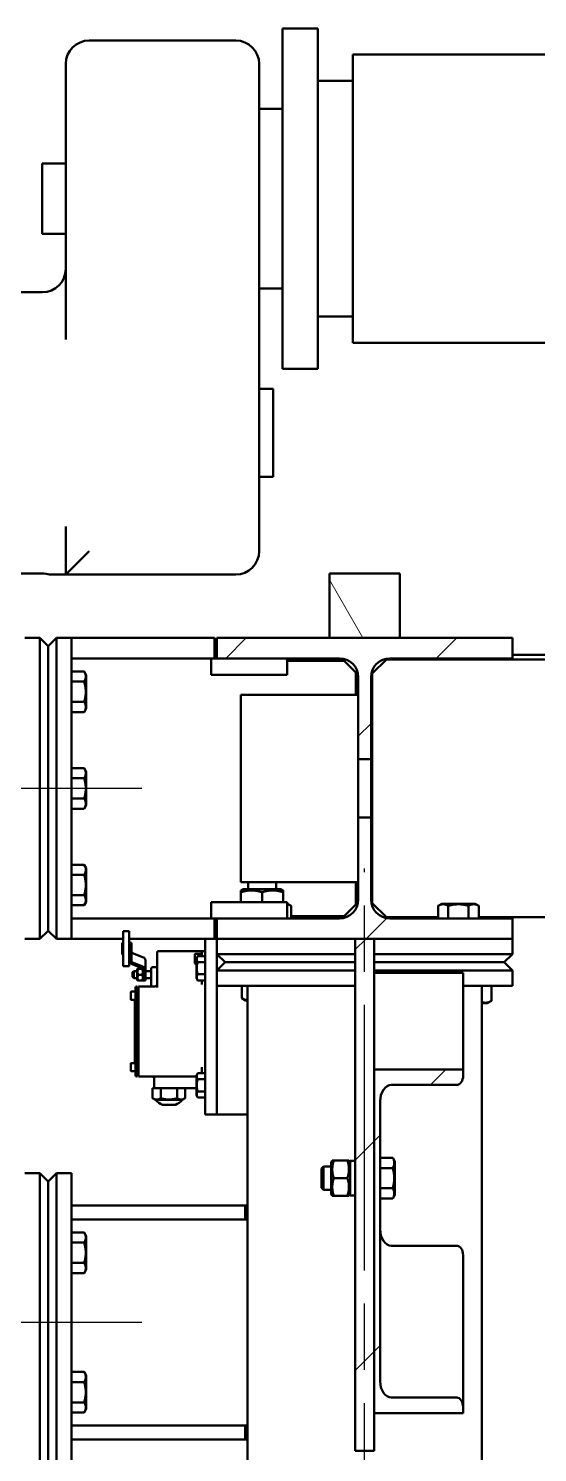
# Model space of a CAD drawing. Header units: millimetres. Extents: x 0 to 25230, y 0 to 17820.
# Drawn here: x 15061 to 15386, y 5788 to 6700 of the extents above; entities that cross this region are included whole.
import ezdxf

# ---------------------------------------------------------------- set-up
doc = ezdxf.new("R2010")
doc.units = ezdxf.units.MM
doc.header["$LTSCALE"] = 30
doc.linetypes.add('CHAIN', pattern=[0.7087, 0.4724, -0.0591, 0.1181, -0.0591])
for name, color, linetype, lineweight in [('Видимый контур (ГОСТ)', 7, 'Continuous', 50), ('Осевая линия (ГОСТ)', 7, 'Continuous', 25), ('Штриховка (ГОСТ)', 7, 'Continuous', 18)]:
    doc.layers.add(name, color=color, linetype=linetype, lineweight=lineweight)
pattern_1 = [(45, (0, 0), (-67.3519, 67.3519), [])]

msp = doc.modelspace()

# ---------------------------------------------------------------- hatches: boundary and pattern name
at = {"layer": 'Штриховка (ГОСТ)'}
h = msp.add_hatch(dxfattribs=at)
h.set_pattern_fill('ANSI31', color=256, scale=762, angle=75.0001754, style=0)
h.set_pattern_definition([(120.0002, (0, 0), (-82.4888, -47.62525), [])])
h.paths.add_polyline_path([(15253.3042, 6309.5684), (15298.3042, 6309.5684), (15298.3042, 6350.8184), (15253.3042, 6350.8184)])
h = msp.add_hatch(dxfattribs=at)
h.set_pattern_fill('ANSI31', color=256, scale=762, style=0)
h.set_pattern_definition(pattern_1)
edge = h.paths.add_edge_path()
edge.add_line((15271.6792, 6231.9434), (15279.9292, 6231.9434))
edge.add_line((15279.9292, 6231.9434), (15279.9292, 6284.4434))
edge.add_ellipse((15291.9292, 6284.4434), major_axis=(0, 12), ratio=1, start_angle=0, end_angle=90, ccw=False)
edge.add_line((15291.9292, 6296.4434), (15370.3042, 6296.4434))
edge.add_line((15370.3042, 6296.4434), (15370.3042, 6309.5684))
edge.add_line((15370.3042, 6309.5684), (15181.3042, 6309.5684))
edge.add_line((15181.3042, 6309.5684), (15181.3042, 6296.4434))
edge.add_line((15181.3042, 6296.4434), (15259.6792, 6296.4434))
edge.add_ellipse((15259.6792, 6284.4434), major_axis=(12, 0), ratio=1, start_angle=0, end_angle=90, ccw=False)
edge.add_line((15271.6792, 6284.4434), (15271.6792, 6231.9434))
h = msp.add_hatch(dxfattribs=at)
h.set_pattern_fill('ANSI31', color=256, scale=762, angle=-14.9999778, style=0)
h.set_pattern_definition([(30, (0, 0), (-47.62503, 82.4889), [])])
h.paths.add_polyline_path([(15177.5542, 6296.4434), (15177.5542, 6285.9434), (15226.3042, 6285.9434), (15226.3042, 6296.4434), (15181.3042, 6296.4434)])
h = msp.add_hatch(dxfattribs=at)
h.set_pattern_fill('ANSI31', color=256, scale=762, style=0)
h.set_pattern_definition(pattern_1)
edge = h.paths.add_edge_path()
edge.add_line((15370.3042, 6116.8184), (15370.3042, 6129.9434))
edge.add_line((15370.3042, 6129.9434), (15291.9292, 6129.9434))
edge.add_ellipse((15291.9292, 6141.9434), major_axis=(-12, 0), ratio=1, start_angle=0, end_angle=90, ccw=False)
edge.add_line((15279.9292, 6141.9434), (15279.9292, 6194.4434))
edge.add_line((15279.9292, 6194.4434), (15271.6792, 6194.4434))
edge.add_line((15271.6792, 6194.4434), (15271.6792, 6141.9434))
edge.add_ellipse((15259.6792, 6141.9434), major_axis=(0, -12), ratio=1, start_angle=0, end_angle=90, ccw=False)
edge.add_line((15259.6792, 6129.9434), (15181.3042, 6129.9434))
edge.add_line((15181.3042, 6129.9434), (15181.3042, 6116.8184))
edge.add_line((15181.3042, 6116.8184), (15370.3042, 6116.8184))
h = msp.add_hatch(dxfattribs=at)
h.set_pattern_fill('ANSI31', color=256, scale=762, angle=105.0002455, style=0)
h.set_pattern_definition([(150.00025, (0, 0), (-47.62465, -82.4891), [])])
h.paths.add_polyline_path([(15177.5542, 6140.4434), (15177.5542, 6129.9434), (15181.3042, 6129.9434), (15226.3042, 6129.9434), (15226.3042, 6140.4434)])
h = msp.add_hatch(dxfattribs=at)
h.set_pattern_fill('ANSI31', color=256, scale=762, style=0)
h.set_pattern_definition(pattern_1)
h.paths.add_polyline_path([(15281.8042, 5789.0684), (15281.8042, 6116.8184), (15269.8042, 6116.8184), (15269.8042, 5789.0684)])
h = msp.add_hatch(dxfattribs=at)
h.set_pattern_fill('ANSI31', color=256, scale=762, style=0)
h.set_pattern_definition(pattern_1)
edge = h.paths.add_edge_path()
edge.add_line((15334.6792, 5823.1251), (15292.8292, 5823.1251))
edge.add_ellipse((15292.8292, 5833.5723), major_axis=(0, -10.4472), ratio=0.68199836, start_angle=270, end_angle=360, ccw=False)
edge.add_line((15285.7042, 5833.5723), (15285.7042, 6012.825))
edge.add_ellipse((15292.8292, 6012.825), major_axis=(0, 10.4472), ratio=0.68199836, start_angle=0, end_angle=90, ccw=False)
edge.add_line((15292.8292, 6023.2722), (15334.6792, 6023.2722))
edge.add_ellipse((15334.6792, 6029.3206), major_axis=(0, 6.0484), ratio=0.68199836, start_angle=180, end_angle=270)
edge.add_line((15338.8042, 6029.3206), (15338.8042, 6033.1696))
edge.add_line((15338.8042, 6033.1696), (15281.8042, 6033.1696))
edge.add_line((15281.8042, 6033.1696), (15281.8042, 5971.119))
edge.add_line((15281.8042, 5971.119), (15281.8042, 5970.2011))
edge.add_line((15281.8042, 5970.2011), (15281.8042, 5956.119))
edge.add_line((15281.8042, 5956.119), (15281.8042, 5910.4771))
edge.add_line((15281.8042, 5910.4771), (15281.8042, 5813.2277))
edge.add_line((15281.8042, 5813.2277), (15338.8042, 5813.2277))
edge.add_line((15338.8042, 5813.2277), (15338.8042, 5817.0767))
edge.add_ellipse((15334.6792, 5817.0767), major_axis=(0, -6.0484), ratio=0.68199836, start_angle=90, end_angle=180)

# ---------------------------------------------------------------- linework, layer by layer
at = {"layer": 'Видимый контур (ГОСТ)'}
for p, q in [((15223.3042, 6481.8742), (15223.3042, 6699.7627)), ((15223.3042, 6699.7627), (15245.8042, 6699.7627)), ((15245.8042, 6481.8742), (15245.8042, 6699.7627)), ((15193.3042, 6692.0684), (15099.5542, 6692.0684)), ((15084.5542, 6590.8184), (15084.5542, 6677.0684)), ((15208.3042, 6677.0684), (15208.3042, 6590.8184)), ((15268.3042, 6498.5284), (15268.3042, 6683.1085)), ((15268.3042, 6683.1085), (15407.0542, 6683.1085)), ((15245.8042, 6666.2759), (15268.3042, 6666.2759)), ((15208.3042, 6648.4045), (15223.3042, 6648.4045)), ((15069.5542, 6613.3141), (15069.5542, 6568.3228)), ((15084.5542, 6613.3141), (15069.5542, 6613.3141)), ((15084.5542, 6590.8184), (15084.5542, 6500.7011)), ((15208.3042, 6365.0684), (15208.3042, 6590.8184)), ((15084.5542, 6568.3228), (15069.5542, 6568.3228)), ((15069.5542, 6530.8184), (15050.8042, 6530.8184)), ((15208.3042, 6533.2323), (15223.3042, 6533.2323)), ((15245.8042, 6515.361), (15268.3042, 6515.361)), ((15268.3042, 6498.5284), (15414.7511, 6498.5284)), ((15223.3042, 6481.8742), (15245.8042, 6481.8742)), ((15208.3042, 6468.9434), (15217.3042, 6468.9434)), ((15217.3042, 6412.6934), (15217.3042, 6468.9434)), ((15208.3042, 6412.6934), (15217.3042, 6412.6934)), ((15084.5542, 6380.9357), (15084.5542, 6350.0684)), ((15084.5542, 6350.0684), (15099.5542, 6365.0684)), ((15069.5542, 6350.8184), (15050.8042, 6350.8184)), ((15074.2379, 6350.0684), (15084.5542, 6350.0684)), ((15084.5542, 6350.0684), (15193.3042, 6350.0684)), ((15298.3042, 6350.8184), (15253.3042, 6350.8184)), ((15253.3042, 6350.8184), (15253.3042, 6309.5684)), ((15298.3042, 6309.5684), (15298.3042, 6350.8184)), ((15068.0542, 6309.5684), (15058.3042, 6309.5684)), ((15068.0542, 6309.5684), (15073.3042, 6304.3184)), ((15068.0542, 6309.5684), (15068.0542, 6116.8184)), ((15073.3042, 6304.3184), (15078.5542, 6309.5684)), ((15073.3042, 6122.0684), (15073.3042, 6304.3184)), ((15073.3042, 6304.3184), (15073.3042, 6122.0684)), ((15078.5542, 6116.8184), (15078.5542, 6309.5684)), ((15078.5542, 6309.5684), (15088.3042, 6309.5684)), ((15088.3042, 6309.5684), (15179.8042, 6309.5684)), ((15088.3042, 6309.5684), (15088.3042, 6296.4434)), ((15088.3042, 6309.5684), (15088.3042, 6116.8184)), ((15179.8042, 6296.4434), (15179.8042, 6309.5684)), ((15370.3042, 6309.5684), (15181.3042, 6309.5684)), ((15181.3042, 6309.5684), (15181.3042, 6296.4434)), ((15253.3042, 6309.5684), (15298.3042, 6309.5684)), ((15370.3042, 6296.4434), (15370.3042, 6309.5684)), ((15088.3042, 6296.4434), (15177.5542, 6296.4434)), ((15177.5542, 6296.4434), (15177.5542, 6285.9434)), ((15226.3042, 6296.4434), (15177.5542, 6296.4434)), ((15181.3042, 6296.4434), (15259.6792, 6296.4434)), ((15226.3042, 6285.9434), (15226.3042, 6296.4434)), ((15262.6792, 6294.9434), (15226.3042, 6294.9434)), ((15270.1792, 6287.4434), (15262.6792, 6294.9434)), ((15289.6792, 6295.6934), (15280.6792, 6286.6934)), ((15289.6792, 6295.6934), (15474.5542, 6295.6934)), ((15291.9292, 6296.4434), (15370.3042, 6296.4434)), ((15370.3042, 6298.6934), (15474.5542, 6298.6934)), ((15370.3042, 6295.6934), (15370.3042, 6296.4434)), ((15096.3496, 6288.0588), (15088.3042, 6288.0588)), ((15097.6792, 6285.7559), (15096.3496, 6288.0588)), ((15097.6792, 6285.7559), (15097.6792, 6264.3809)), ((15177.5542, 6285.9434), (15226.3042, 6285.9434)), ((15270.1792, 6287.4434), (15270.1792, 6284.4434)), ((15270.1792, 6284.4434), (15270.1792, 6273.1934)), ((15271.6792, 6284.4434), (15271.6792, 6231.9434)), ((15279.9292, 6231.9434), (15279.9292, 6284.4434)), ((15280.6792, 6139.6934), (15280.6792, 6286.6934)), ((15096.3496, 6281.5636), (15088.3042, 6281.5636)), ((15096.3496, 6268.5733), (15088.3042, 6268.5733)), ((15097.6792, 6264.3809), (15096.3496, 6262.0781)), ((15271.6792, 6273.1934), (15196.6792, 6273.1934)), ((15196.6792, 6153.1934), (15196.6792, 6273.1934)), ((15096.3496, 6262.0781), (15088.3042, 6262.0781)), ((15271.6792, 6231.9434), (15279.9292, 6231.9434)), ((15271.6792, 6194.4434), (15271.6792, 6231.9434)), ((15279.9292, 6231.9434), (15279.9292, 6194.4434)), ((15096.3496, 6226.1838), (15088.3042, 6226.1838)), ((15096.3496, 6219.6886), (15088.3042, 6219.6886)), ((15097.6792, 6223.8809), (15096.3496, 6226.1838)), ((15097.6792, 6223.8809), (15097.6792, 6202.5059)), ((15096.3496, 6206.6983), (15088.3042, 6206.6983)), ((15097.6792, 6202.5059), (15096.3496, 6200.2031)), ((15096.3496, 6200.2031), (15088.3042, 6200.2031)), ((15279.9292, 6194.4434), (15271.6792, 6194.4434)), ((15271.6792, 6194.4434), (15271.6792, 6141.9434)), ((15279.9292, 6141.9434), (15279.9292, 6194.4434)), ((15096.3496, 6164.3088), (15088.3042, 6164.3088)), ((15097.6792, 6162.0059), (15096.3496, 6164.3088)), ((15096.3496, 6157.8136), (15088.3042, 6157.8136)), ((15097.6792, 6162.0059), (15097.6792, 6140.6309)), ((15271.6792, 6153.1934), (15196.6792, 6153.1934)), ((15198.0292, 6148.6934), (15196.6792, 6147.914)), ((15196.6792, 6146.7082), (15196.6792, 6147.914)), ((15196.6792, 6146.7082), (15196.6792, 6140.4434)), ((15222.3292, 6148.6934), (15198.0292, 6148.6934)), ((15201.1792, 6148.6934), (15201.1792, 6153.1934)), ((15210.1792, 6146.7082), (15210.1792, 6140.4434)), ((15219.1792, 6148.6934), (15219.1792, 6153.1934)), ((15222.3292, 6148.6934), (15223.6792, 6147.914)), ((15223.6792, 6147.914), (15223.6792, 6146.7082)), ((15223.6792, 6146.7082), (15223.6792, 6140.4434)), ((15270.1792, 6153.1934), (15270.1792, 6141.9434)), ((15096.3496, 6144.8233), (15088.3042, 6144.8233)), ((15096.3496, 6138.3281), (15088.3042, 6138.3281)), ((15097.6792, 6140.6309), (15096.3496, 6138.3281)), ((15177.5542, 6140.4434), (15177.5542, 6129.9434)), ((15226.3042, 6140.4434), (15177.5542, 6140.4434)), ((15226.3042, 6129.9434), (15226.3042, 6140.4434)), ((15226.3042, 6139.3184), (15226.4917, 6139.3184)), ((15226.4917, 6139.3184), (15228.7945, 6137.9889)), ((15228.7945, 6137.9889), (15228.7945, 6129.9434)), ((15262.6792, 6131.4434), (15270.1792, 6138.9434)), ((15270.1792, 6141.9434), (15270.1792, 6138.9434)), ((15280.6792, 6139.6934), (15289.6792, 6130.6934)), ((15325.1167, 6139.3184), (15322.8138, 6137.9889)), ((15322.8138, 6137.9889), (15322.8138, 6129.9434)), ((15325.1167, 6139.3184), (15346.4917, 6139.3184)), ((15329.309, 6137.9889), (15329.309, 6129.9434)), ((15342.2994, 6137.9889), (15342.2994, 6129.9434)), ((15346.4917, 6139.3184), (15348.7945, 6137.9889)), ((15348.7945, 6137.9889), (15348.7945, 6129.9434)), ((15088.3042, 6129.9434), (15177.5542, 6129.9434)), ((15088.3042, 6129.9434), (15088.3042, 6116.8184)), ((15177.5542, 6129.9434), (15226.3042, 6129.9434)), ((15179.8042, 6116.8184), (15179.8042, 6129.9434)), ((15259.6792, 6129.9434), (15181.3042, 6129.9434)), ((15181.3042, 6129.9434), (15181.3042, 6116.8184)), ((15228.7945, 6131.4434), (15262.6792, 6131.4434)), ((15289.6792, 6130.6934), (15322.8138, 6130.6934)), ((15370.3042, 6129.9434), (15291.9292, 6129.9434)), ((15348.7945, 6130.6934), (15474.5542, 6130.6934)), ((15370.3042, 6116.8184), (15370.3042, 6129.9434)), ((15073.3042, 6122.0684), (15068.0542, 6116.8184)), ((15078.5542, 6116.8184), (15073.3042, 6122.0684)), ((15121.3042, 6121.7555), (15121.3042, 6099.2555)), ((15125.0542, 6121.7555), (15121.3042, 6121.7555)), ((15125.0542, 6121.7555), (15125.0542, 6099.2555)), ((15068.0542, 6116.8184), (15058.3042, 6116.8184)), ((15078.5542, 6116.8184), (15088.3042, 6116.8184)), ((15088.3042, 6116.8184), (15121.3042, 6116.8184)), ((15120.5542, 6114.2555), (15120.5542, 6106.7555)), ((15121.3042, 6114.2555), (15120.5542, 6114.2555)), ((15125.0542, 6116.8184), (15173.8042, 6116.8184)), ((15125.0542, 6114.2555), (15126.5542, 6114.2555)), ((15126.5542, 6107.4336), (15126.5542, 6114.2555)), ((15173.8042, 6004.3184), (15173.8042, 6116.8184)), ((15181.3042, 6116.8184), (15173.8042, 6116.8184)), ((15181.3042, 6116.8184), (15370.3042, 6116.8184)), ((15181.3042, 6116.8184), (15181.3042, 6107.0684)), ((15281.8042, 6116.8184), (15269.8042, 6116.8184)), ((15269.8042, 6116.8184), (15269.8042, 5789.0684)), ((15281.8042, 5789.0684), (15281.8042, 6116.8184)), ((15370.3042, 6116.8184), (15370.3042, 6107.0684)), ((15121.3042, 6106.7555), (15120.5542, 6106.7555)), ((15126.5542, 6102.8193), (15126.5542, 6107.4336)), ((15126.9736, 6100.7047), (15132.7746, 6098.3756)), ((15127.8338, 6107.5532), (15133.6347, 6105.2241)), ((15133.6347, 6099.0805), (15127.8338, 6101.4096)), ((15135.5542, 6096.966), (15135.5542, 6103.1096)), ((15143.0542, 6106.8996), (15143.0542, 6108.1934)), ((15143.0542, 6106.8996), (15143.0542, 6091.4242)), ((15171.5542, 6108.9434), (15143.8042, 6108.9434)), ((15167.0542, 6101.2559), (15167.0542, 6106.8809)), ((15167.4292, 6107.2559), (15170.8042, 6107.2559)), ((15167.4292, 6100.8809), (15168.1792, 6100.8809)), ((15168.1792, 6104.4809), (15168.9769, 6105.8627)), ((15168.1792, 6091.6559), (15168.1792, 6104.4809)), ((15168.9769, 6105.8627), (15173.8042, 6105.8627)), ((15168.9769, 6101.9656), (15173.8042, 6101.9656)), ((15170.8042, 6105.8627), (15170.8042, 6107.2559)), ((15170.8792, 6105.9434), (15171.5542, 6105.9434)), ((15171.5542, 6105.8627), (15171.5542, 6108.9434)), ((15173.8042, 6108.9434), (15171.5542, 6108.9434)), ((15181.3042, 6096.5684), (15181.3042, 6107.0684)), ((15269.8042, 6107.0684), (15181.3042, 6107.0684)), ((15186.5542, 6101.8184), (15181.3042, 6107.0684)), ((15186.5542, 6101.8184), (15181.3042, 6096.5684)), ((15269.8042, 6101.8184), (15186.5542, 6101.8184)), ((15186.5542, 6101.8184), (15269.8042, 6101.8184)), ((15370.3042, 6107.0684), (15281.8042, 6107.0684)), ((15365.0542, 6101.8184), (15281.8042, 6101.8184)), ((15281.8042, 6101.8184), (15365.0542, 6101.8184)), ((15365.0542, 6101.8184), (15370.3042, 6107.0684)), ((15365.0542, 6101.8184), (15370.3042, 6096.5684)), ((15125.0542, 6099.2555), (15121.3042, 6099.2555)), ((15127.3042, 6095.4434), (15128.0542, 6096.1934)), ((15127.3042, 6092.4434), (15127.3042, 6095.4434)), ((15127.3042, 6092.4434), (15128.0542, 6091.6934)), ((15128.0542, 6096.1934), (15128.0542, 6091.6934)), ((15130.3042, 6096.1934), (15128.0542, 6096.1934)), ((15130.3042, 6091.6934), (15128.0542, 6091.6934)), ((15130.3042, 6097.3184), (15130.5213, 6097.6945)), ((15130.3042, 6097.3184), (15130.3042, 6090.5684)), ((15130.8556, 6097.7444), (15133.5027, 6097.7444)), ((15130.8556, 6097.6403), (15133.5027, 6097.6403)), ((15130.8556, 6093.8393), (15133.5027, 6093.8393)), ((15134.0542, 6096.966), (15134.0542, 6090.8716)), ((15135.5542, 6090.8716), (15135.5542, 6096.966)), ((15139.3042, 6096.1934), (15135.5542, 6096.1934)), ((15139.3042, 6091.6934), (15135.5542, 6091.6934)), ((15139.3042, 6093.9434), (15139.3042, 6098.0684)), ((15139.3042, 6093.9434), (15139.3042, 6087.1934)), ((15142.3042, 6098.8184), (15140.0542, 6098.8184)), ((15143.0542, 6087.5676), (15143.0542, 6091.4242)), ((15168.1792, 6091.6559), (15168.9769, 6090.2742)), ((15168.9769, 6094.1713), (15173.8042, 6094.1713)), ((15181.3042, 6096.5684), (15269.8042, 6096.5684)), ((15181.3042, 6086.8184), (15181.3042, 6096.5684)), ((15281.8042, 6096.5684), (15370.3042, 6096.5684)), ((15338.8042, 6095.1263), (15281.8042, 6095.1263)), ((15338.8042, 6033.1696), (15338.8042, 6095.1263)), ((15370.3042, 6086.8184), (15370.3042, 6096.5684)), ((15126.1792, 6078.1184), (15126.1792, 6082.7684)), ((15126.4792, 6083.0684), (15129.1792, 6083.0684)), ((15129.1792, 6080.4434), (15129.1792, 6085.6934)), ((15130.3042, 6086.4434), (15129.9292, 6086.4434)), ((15130.3042, 6090.5684), (15130.5213, 6090.1924)), ((15130.3042, 6086.4434), (15130.3042, 6080.4434)), ((15130.3042, 6084.9434), (15131.0542, 6084.9434)), ((15130.8556, 6090.1425), (15133.5027, 6090.1425)), ((15131.0542, 6080.4434), (15131.0542, 6086.4434)), ((15141.5542, 6086.4434), (15131.0542, 6086.4434)), ((15134.0542, 6090.5684), (15133.837, 6090.1924)), ((15134.0542, 6090.8716), (15134.0542, 6090.1934)), ((15134.0542, 6090.1934), (15135.5542, 6090.1934)), ((15135.5542, 6090.1934), (15135.5542, 6090.8716)), ((15143.0542, 6087.5676), (15143.0542, 6085.7995)), ((15168.9769, 6090.2742), (15173.8042, 6090.2742)), ((15171.5542, 6087.5676), (15171.5542, 6090.2742)), ((15181.3042, 6086.8184), (15269.8042, 6086.8184)), ((15181.3042, 6004.3184), (15181.3042, 6086.8184)), ((15197.1888, 6078.773), (15197.1888, 6086.8184)), ((15200.8042, 3174.5684), (15200.8042, 6086.8184)), ((15338.8042, 6086.8184), (15370.3042, 6086.8184)), ((15350.8042, 3174.5684), (15350.8042, 6086.8184)), ((15357.0176, 6077.1639), (15357.0176, 6086.8184)), ((15126.4792, 6077.8184), (15129.1792, 6077.8184)), ((15128.8042, 6077.8184), (15128.8042, 6072.7949)), ((15128.8042, 6072.7949), (15128.8042, 6042.342)), ((15129.1792, 6080.4434), (15129.1792, 6034.6934)), ((15130.3042, 6034.6934), (15130.3042, 6080.4434)), ((15131.0542, 6080.4434), (15131.0542, 6034.6934)), ((15199.4917, 6077.4434), (15197.1888, 6078.773)), ((15200.8042, 6077.4434), (15199.4917, 6077.4434)), ((15354.2542, 6075.5684), (15350.8042, 6075.5684)), ((15354.2542, 6075.5684), (15357.0176, 6077.1639)), ((15126.1792, 6032.3684), (15126.1792, 6037.0184)), ((15126.4792, 6037.3184), (15129.1792, 6037.3184)), ((15128.8042, 6042.342), (15128.8042, 6037.3184)), ((15126.4792, 6032.0684), (15129.1792, 6032.0684)), ((15129.1792, 6029.4434), (15129.1792, 6034.6934)), ((15129.9292, 6028.6934), (15130.3042, 6028.6934)), ((15130.3042, 6034.6934), (15130.3042, 6028.6934)), ((15130.3042, 6030.1934), (15131.0542, 6030.1934)), ((15131.0542, 6028.6934), (15131.0542, 6034.6934)), ((15131.0542, 6028.6934), (15168.1792, 6028.6934)), ((15141.1792, 6027.1934), (15141.1792, 6021.9434)), ((15168.1792, 6029.4809), (15168.9769, 6030.8627)), ((15168.1792, 6016.6559), (15168.1792, 6029.4809)), ((15168.9769, 6030.8627), (15173.8042, 6030.8627)), ((15171.5542, 6030.8627), (15171.5542, 6034.6934)), ((15338.8042, 6033.1696), (15281.8042, 6033.1696)), ((15281.8042, 6033.1696), (15281.8042, 5813.2277)), ((15338.8042, 6029.3206), (15338.8042, 6033.1696)), ((15140.1619, 6021.1934), (15145.358, 6021.1934)), ((15140.1619, 6014.7571), (15140.1619, 6021.1934)), ((15145.358, 6021.1934), (15155.7503, 6021.1934)), ((15145.358, 6014.7571), (15145.358, 6021.1934)), ((15155.7503, 6021.1934), (15155.9668, 6021.1934)), ((15155.7503, 6014.7571), (15155.7503, 6021.1934)), ((15155.9668, 6021.1934), (15168.1792, 6021.1934)), ((15160.9465, 6014.7571), (15160.9465, 6021.1934)), ((15168.9769, 6026.9656), (15173.8042, 6026.9656)), ((15168.9769, 6019.1713), (15173.8042, 6019.1713)), ((15292.8292, 6023.2722), (15334.6792, 6023.2722)), ((15142.0042, 6013.6934), (15140.1619, 6014.7571)), ((15159.1042, 6013.6934), (15142.0042, 6013.6934)), ((15154.6792, 6010.6155), (15146.4292, 6010.6155)), ((15159.1042, 6013.6934), (15160.9465, 6014.7571)), ((15168.1792, 6016.6559), (15168.9769, 6015.2742)), ((15168.9769, 6015.2742), (15173.8042, 6015.2742)), ((15285.7042, 5833.5723), (15285.7042, 6012.825)), ((15181.3042, 6004.3184), (15173.8042, 6004.3184)), ((15181.3042, 6004.3184), (15200.8042, 6004.3184)), ((15254.4292, 5973.744), (15255.0787, 5974.869)), ((15254.4292, 5973.744), (15254.4292, 5953.494)), ((15255.0787, 5974.869), (15256.0835, 5974.869)), ((15256.0835, 5974.869), (15264.7748, 5974.869)), ((15264.7748, 5974.869), (15265.7796, 5974.869)), ((15266.4292, 5973.744), (15265.7796, 5974.869)), ((15266.4292, 5974.6676), (15266.4292, 5974.6815)), ((15267.9496, 5974.6815), (15266.4292, 5974.6815)), ((15266.4292, 5974.5165), (15266.4292, 5974.6676)), ((15266.4292, 5952.5565), (15266.4292, 5974.5165)), ((15293.7496, 5976.6093), (15285.7042, 5976.6093)), ((15295.0792, 5974.3065), (15293.7496, 5976.6093)), ((15295.0792, 5974.3065), (15295.0792, 5952.9315)), ((15068.0542, 5966.8184), (15058.3042, 5966.8184)), ((15068.0542, 5966.8184), (15068.0542, 5775.5684)), ((15073.3042, 5961.5684), (15068.0542, 5966.8184)), ((15073.3042, 5961.5684), (15078.5542, 5966.8184)), ((15078.5542, 5775.5684), (15078.5542, 5966.8184)), ((15078.5542, 5966.8184), (15088.3042, 5966.8184)), ((15088.3042, 5966.8184), (15088.3042, 5775.5684)), ((15248.2042, 5969.869), (15249.4542, 5971.119)), ((15248.2042, 5957.369), (15248.2042, 5969.869)), ((15249.4542, 5971.119), (15249.4542, 5956.119)), ((15254.4292, 5971.119), (15249.4542, 5971.119)), ((15256.0835, 5963.619), (15264.7748, 5963.619)), ((15293.7496, 5970.1141), (15285.7042, 5970.1141)), ((15073.3042, 5961.5684), (15073.3042, 5780.8184)), ((15073.3042, 5780.8184), (15073.3042, 5961.5684)), ((15248.2042, 5957.369), (15249.4542, 5956.119)), ((15254.4292, 5956.119), (15249.4542, 5956.119)), ((15293.7496, 5957.1238), (15285.7042, 5957.1238)), ((15088.3042, 5946.1934), (15199.3042, 5946.1934)), ((15088.3042, 5946.1934), (15088.3042, 5937.1934)), ((15199.3042, 5937.1934), (15199.3042, 5946.1934)), ((15199.3042, 5946.1934), (15200.8042, 5946.1934)), ((15254.4292, 5953.494), (15255.0787, 5952.369)), ((15256.0835, 5952.369), (15255.0787, 5952.369)), ((15256.0835, 5952.369), (15264.7748, 5952.369)), ((15265.7796, 5952.369), (15264.7748, 5952.369)), ((15266.4292, 5953.494), (15265.7796, 5952.369)), ((15269.8042, 5952.5565), (15266.4292, 5952.5565)), ((15293.7496, 5950.6286), (15285.7042, 5950.6286)), ((15295.0792, 5952.9315), (15293.7496, 5950.6286)), ((15088.3042, 5937.1934), (15199.3042, 5937.1934)), ((15200.8042, 5937.1934), (15199.3042, 5937.1934)), ((15096.3496, 5928.8088), (15088.3042, 5928.8088)), ((15097.6792, 5926.5059), (15096.3496, 5928.8088)), ((15096.3496, 5922.3136), (15088.3042, 5922.3136)), ((15097.6792, 5926.5059), (15097.6792, 5905.1309)), ((15334.6792, 5920.3745), (15292.8292, 5920.3745)), ((15096.3496, 5909.3233), (15088.3042, 5909.3233)), ((15338.8042, 5817.0767), (15338.8042, 5914.3261)), ((15096.3496, 5902.8281), (15088.3042, 5902.8281)), ((15097.6792, 5905.1309), (15096.3496, 5902.8281)), ((15096.3496, 5839.5588), (15088.3042, 5839.5588)), ((15097.6792, 5837.2559), (15096.3496, 5839.5588)), ((15097.6792, 5837.2559), (15097.6792, 5815.8809)), ((15096.3496, 5833.0636), (15088.3042, 5833.0636)), ((15096.3496, 5820.0733), (15088.3042, 5820.0733)), ((15334.6792, 5823.1251), (15292.8292, 5823.1251)), ((15096.3496, 5813.5781), (15088.3042, 5813.5781)), ((15097.6792, 5815.8809), (15096.3496, 5813.5781)), ((15281.8042, 5813.2277), (15338.8042, 5813.2277)), ((15338.8042, 5813.2277), (15338.8042, 5817.0767)), ((15088.3042, 5805.1934), (15199.3042, 5805.1934)), ((15088.3042, 5805.1934), (15088.3042, 5796.1934)), ((15199.3042, 5796.1934), (15199.3042, 5805.1934)), ((15199.3042, 5805.1934), (15200.8042, 5805.1934)), ((15088.3042, 5796.1934), (15199.3042, 5796.1934)), ((15200.8042, 5796.1934), (15199.3042, 5796.1934)), ((15269.8042, 5789.0684), (15281.8042, 5789.0684))]:
    msp.add_line(p, q, dxfattribs=at)
for centre, radius, start, end in [((15099.5542, 6677.0684), 15, 90, 180), ((15193.3042, 6677.0684), 15, 0, 90), ((15069.5542, 6545.8184), 15, 270, 0), ((15193.3042, 6365.0684), 15, 270, 0), ((15069.5542, 6335.8184), 15, 71.8051277, 90), ((15259.6792, 6284.4434), 12, 0, 90), ((15291.9292, 6284.4434), 12, 90, 180), ((15259.6792, 6141.9434), 12, 270, 0), ((15291.9292, 6141.9434), 12, 180, 270), ((15143.8042, 6108.1934), 0.75, 90, 180), ((15167.4292, 6106.8809), 0.375, 90, 180), ((15167.4292, 6101.2559), 0.375, 180, 270), ((15170.8792, 6106.0184), 0.075, 180, 270), ((15140.0542, 6098.0684), 0.75, 90, 180), ((15142.3042, 6099.5684), 0.75, 270, 0), ((15126.4792, 6082.7684), 0.3, 90, 180), ((15129.9292, 6085.6934), 0.75, 90, 180), ((15138.5542, 6087.1934), 0.75, 270, 0), ((15141.5542, 6087.9434), 1.5, 270, 0), ((15126.4792, 6078.1184), 0.3, 180, 270), ((15126.4792, 6037.0184), 0.3, 90, 180), ((15126.4792, 6032.3684), 0.3, 180, 270), ((15129.9292, 6029.4434), 0.75, 180, 270), ((15139.6792, 6027.1934), 1.5, 0, 90), ((15141.9292, 6021.9434), 0.75, 180, 270), ((15150.5542, 6021.2654), 11.4209, 221.5285518, 248.8273839), ((15150.5542, 6021.2654), 11.4209, 291.1726161, 318.4714482)]:
    msp.add_arc(centre, radius, start, end, dxfattribs=at)
for centre, major_axis, ratio, start_param, end_param in [((15341.4292, 6127.4707), (0, -37.6061), 0.36397023, 1.63659722, 1.65659857), ((15341.4292, 6132.4162), (0, -37.6061), 0.36397023, 1.50499543, 1.52497044), ((15129.5542, 6102.8193), (-4.5, 0), 0.57357644, 0, 0.96007036), ((15129.5542, 6108.9629), (-3, 0), 0.57357644, 0, 0.96007036), ((15129.5542, 6102.8193), (-3, 0), 0.57357644, 0, 0.96007036), ((15131.0542, 6103.1096), (4.5, 0), 0.57357644, 0, 0.96007036), ((15131.0542, 6096.966), (3, 0), 0.57357644, 0, 0.96007036), ((15131.0542, 6096.966), (4.5, 0), 0.57357644, 0, 0.96007036), ((15334.6792, 6029.3206), (0, 6.0484), 0.68199836, 3.14159265, 4.71238898), ((15292.8292, 6012.825), (0, 10.4472), 0.68199836, 0, 1.57079633), ((15267.9496, 5963.619), (30.394, 0), 0.36397023, 1.50974145, 1.62084203), ((15271.6587, 5963.619), (30.394, 0), 0.36397023, 1.6318512, 1.7437155), ((15292.8292, 5930.8217), (0, -10.4472), 0.68199836, 4.71238898, 6.28318531), ((15334.6792, 5914.3261), (0, -6.0484), 0.68199836, 1.57079633, 3.14159265), ((15292.8292, 5833.5723), (0, -10.4472), 0.68199836, 4.71238898, 6.28318531), ((15334.6792, 5817.0767), (0, -6.0484), 0.68199836, 1.57079633, 3.14159265)]:
    msp.add_ellipse(centre, major_axis=major_axis, ratio=ratio, start_param=start_param, end_param=end_param, dxfattribs=at)
for points, weights in [([(15096.3496, 6288.0588), (15098.2246, 6284.8112), (15096.3496, 6281.5636)], [1.16025403784, 1.33974596216, 1.16025403784]), ([(15096.3496, 6281.5636), (15098.2246, 6275.0684), (15096.3496, 6268.5733)], [1.16025403784, 1.33974596216, 1.16025403784]), ([(15096.3496, 6268.5733), (15098.2246, 6265.3257), (15096.3496, 6262.0781)], [1.16025403784, 1.33974596216, 1.16025403784]), ([(15096.3496, 6226.1838), (15098.2246, 6222.9362), (15096.3496, 6219.6886)], [1.16025403784, 1.33974596216, 1.16025403784]), ([(15096.3496, 6219.6886), (15098.2246, 6213.1934), (15096.3496, 6206.6983)], [1.16025403784, 1.33974596216, 1.16025403784]), ([(15096.3496, 6206.6983), (15098.2246, 6203.4507), (15096.3496, 6200.2031)], [1.16025403784, 1.33974596216, 1.16025403784]), ([(15096.3496, 6164.3088), (15098.2246, 6161.0612), (15096.3496, 6157.8136)], [1.16025403784, 1.33974596216, 1.16025403784]), ([(15096.3496, 6157.8136), (15098.2246, 6151.3184), (15096.3496, 6144.8233)], [1.16025403784, 1.33974596216, 1.16025403784]), ([(15210.1792, 6146.7082), (15203.4292, 6148.9582), (15196.6792, 6146.7082)], [1, 1.15470053838, 1]), ([(15223.6792, 6146.7082), (15216.9292, 6148.9582), (15210.1792, 6146.7082)], [1, 1.15470053838, 1]), ([(15096.3496, 6144.8233), (15098.2246, 6141.5757), (15096.3496, 6138.3281)], [1.16025403784, 1.33974596216, 1.16025403784]), ([(15226.3042, 6138.9351), (15227.4655, 6138.7562), (15228.7945, 6137.9889)], [1.24438778976, 1.22755733509, 1.16025403784]), ([(15322.8138, 6137.9889), (15326.0614, 6139.8639), (15329.309, 6137.9889)], [1.16025403784, 1.33974596216, 1.16025403784]), ([(15329.309, 6137.9889), (15335.8042, 6139.8639), (15342.2994, 6137.9889)], [1.16025403784, 1.33974596216, 1.16025403784]), ([(15342.2994, 6137.9889), (15345.547, 6139.8639), (15348.7945, 6137.9889)], [1.16025403784, 1.33974596216, 1.16025403784]), ([(15168.9769, 6101.9656), (15167.8519, 6103.9141), (15168.9769, 6105.8627)], [1.16025403784, 1.33974596216, 1.16025403784]), ([(15168.9769, 6094.1713), (15167.8519, 6098.0684), (15168.9769, 6101.9656)], [1.16025403784, 1.33974596216, 1.16025403784]), ([(15130.8556, 6097.7444), (15130.2306, 6097.6924), (15130.8556, 6097.6403)], [1, 1.15470053838, 1]), ([(15130.8556, 6097.6403), (15130.2306, 6095.7398), (15130.8556, 6093.8393)], [1, 1.15470053838, 1]), ([(15130.8556, 6093.8393), (15130.2306, 6091.9909), (15130.8556, 6090.1425)], [1, 1.15470053838, 1]), ([(15133.7526, 6097.7179), (15133.6704, 6097.7304), (15133.5027, 6097.7444)], [1.05659095807, 1.0372786046, 1]), ([(15133.5027, 6097.6403), (15133.7119, 6097.6577), (15133.7891, 6097.6732)], [1, 1.04694731499, 1.06540021868]), ([(15133.5027, 6093.8393), (15134.1277, 6095.7398), (15133.5027, 6097.6403)], [1, 1.15470053838, 1]), ([(15133.5027, 6090.1425), (15134.1277, 6091.9909), (15133.5027, 6093.8393)], [1, 1.15470053838, 1]), ([(15168.9769, 6090.2742), (15167.8519, 6092.2228), (15168.9769, 6094.1713)], [1.16025403784, 1.33974596216, 1.16025403784]), ([(15130.8556, 6090.1425), (15130.5347, 6090.1692), (15130.5213, 6090.1924)], [1, 1.07387973102, 1.0771945537]), ([(15133.837, 6090.1924), (15133.8237, 6090.1692), (15133.5027, 6090.1425)], [1.0771945537, 1.07387973102, 1]), ([(15200.8042, 6077.7821), (15199.1243, 6077.6555), (15197.1888, 6078.773)], [1.24866688374, 1.2609380895, 1.16025403784]), ([(15357.0176, 6077.1639), (15353.774, 6075.2912), (15350.8042, 6076.4043)], [1.16025403784, 1.30586970799, 1.21521933471]), ([(15168.9769, 6026.9656), (15167.8519, 6028.9141), (15168.9769, 6030.8627)], [1.16025403784, 1.33974596216, 1.16025403784]), ([(15168.9769, 6019.1713), (15167.8519, 6023.0684), (15168.9769, 6026.9656)], [1.16025403784, 1.33974596216, 1.16025403784]), ([(15168.9769, 6015.2742), (15167.8519, 6017.2228), (15168.9769, 6019.1713)], [1.16025403784, 1.33974596216, 1.16025403784]), ([(15145.358, 6014.7571), (15142.7599, 6013.2571), (15140.1619, 6014.7571)], [1.16025403784, 1.33974596216, 1.16025403784]), ([(15155.7503, 6014.7571), (15150.5542, 6013.2571), (15145.358, 6014.7571)], [1.16025403784, 1.33974596216, 1.16025403784]), ([(15160.9465, 6014.7571), (15158.3484, 6013.2571), (15155.7503, 6014.7571)], [1.16025403784, 1.33974596216, 1.16025403784]), ([(15256.0835, 5974.869), (15254.2085, 5969.244), (15256.0835, 5963.619)], [1, 1.15470053838, 1]), ([(15264.7748, 5963.619), (15266.6498, 5969.244), (15264.7748, 5974.869)], [1, 1.15470053838, 1]), ([(15293.7496, 5976.6093), (15295.6246, 5973.3617), (15293.7496, 5970.1141)], [1.16025403784, 1.33974596216, 1.16025403784]), ([(15256.0835, 5963.619), (15254.2085, 5957.994), (15256.0835, 5952.369)], [1, 1.15470053838, 1]), ([(15264.7748, 5952.369), (15266.6498, 5957.994), (15264.7748, 5963.619)], [1, 1.15470053838, 1]), ([(15293.7496, 5970.1141), (15295.6246, 5963.619), (15293.7496, 5957.1238)], [1.16025403784, 1.33974596216, 1.16025403784]), ([(15293.7496, 5957.1238), (15295.6246, 5953.8762), (15293.7496, 5950.6286)], [1.16025403784, 1.33974596216, 1.16025403784]), ([(15096.3496, 5928.8088), (15098.2246, 5925.5612), (15096.3496, 5922.3136)], [1.16025403784, 1.33974596216, 1.16025403784]), ([(15096.3496, 5922.3136), (15098.2246, 5915.8184), (15096.3496, 5909.3233)], [1.16025403784, 1.33974596216, 1.16025403784]), ([(15096.3496, 5909.3233), (15098.2246, 5906.0757), (15096.3496, 5902.8281)], [1.16025403784, 1.33974596216, 1.16025403784]), ([(15096.3496, 5839.5588), (15098.2246, 5836.3112), (15096.3496, 5833.0636)], [1.16025403784, 1.33974596216, 1.16025403784]), ([(15096.3496, 5833.0636), (15098.2246, 5826.5684), (15096.3496, 5820.0733)], [1.16025403784, 1.33974596216, 1.16025403784]), ([(15096.3496, 5820.0733), (15098.2246, 5816.8257), (15096.3496, 5813.5781)], [1.16025403784, 1.33974596216, 1.16025403784])]:
    msp.add_rational_spline(points, weights, degree=2, dxfattribs=at)
at = {"layer": 'Осевая линия (ГОСТ)', "linetype": 'CHAIN', "ltscale": 11.993792}
for p, q in [((15133.3042, 6213.1934), (10093.3042, 6213.1934)), ((15275.8042, 3099.5684), (15275.8042, 6161.8184)), ((15133.3042, 5871.1934), (10093.3042, 5871.1934))]:
    msp.add_line(p, q, dxfattribs=at)

doc.saveas('drawing.dxf')
